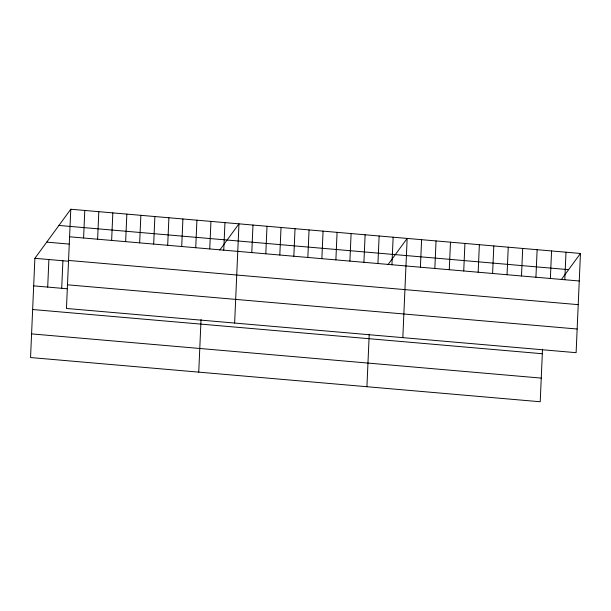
<?xml version="1.0" encoding="UTF-8"?>
<svg xmlns="http://www.w3.org/2000/svg" width="611" height="611" viewBox="0 0 611 611"><rect width="100%" height="100%" fill="white"/><g stroke="black" fill="none" stroke-linecap="round" stroke-linejoin="round"><path stroke-width="0.92" d="M70.784 209.245L66.454 308.463L576.12 352.677L580.45 253.458L70.784 209.245L34.88 258.323L30.55 357.542L540.216 401.755L542.515 349.179M47.696 287.078L48.895 259.545M61.711 288.293L62.91 260.76M83.592 238L84.799 210.467M97.615 239.214L98.814 211.681M111.63 240.429L112.829 212.895M125.645 241.65L126.844 214.11M139.659 242.865L140.858 215.324M153.674 244.079L154.881 216.546M167.689 245.294L168.896 217.76M181.704 246.508L182.91 218.975M195.726 247.73L196.925 220.189M198.743 372.13L201.034 319.561M209.741 248.944L210.94 221.403M223.756 250.159L224.955 222.618M234.639 323.051L238.97 223.84L219.8 250.044M251.785 252.587L252.985 225.054M265.8 253.802L267.007 226.269M279.815 255.024L281.022 227.483M293.83 256.238L295.037 228.697M307.852 257.452L309.051 229.919M321.867 258.667L323.066 231.134M335.882 259.881L337.081 232.348M349.897 261.103L351.096 233.562M363.912 262.318L365.118 234.777M366.928 386.717L369.227 334.148M377.926 263.532L379.133 235.991M391.941 264.746L393.148 237.213M402.832 337.639L407.163 238.427L387.993 264.632M420.399 267.213L421.605 239.68M434.841 268.466L436.048 240.933M449.284 269.718L450.483 242.185M463.726 270.971L464.925 243.438M478.161 272.223L479.368 244.69M492.603 273.476L493.81 245.943M507.046 274.729L508.245 247.195M521.489 275.981L522.688 248.448M535.923 277.234L537.13 249.7M550.366 278.486L551.573 250.953M564.808 279.739L566.007 252.206M561.28 279.662L580.45 253.458M58.939 225.444L568.604 269.657M69.578 236.785L579.251 280.991M46.726 242.132L69.158 244.079M68.547 260.439L578.212 304.652M34.88 258.323L68.524 261.241M67.485 284.81L577.151 329.016M33.681 285.864L67.317 288.782M32.65 309.517L542.316 353.731M31.581 333.889L541.254 378.102"/></g></svg>
